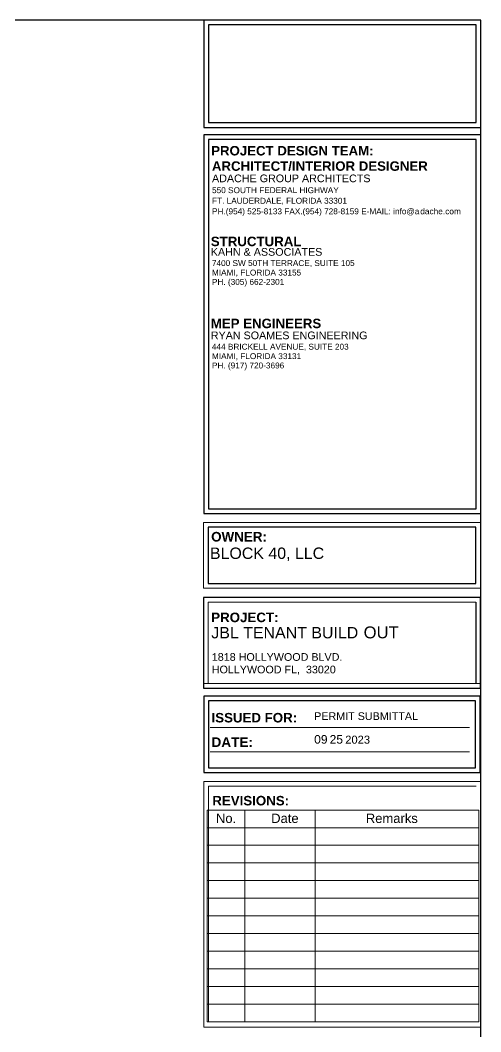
# Model space of a CAD drawing. Header units: inches. Extents: x -6061 to 13621, y -296 to 7483.
# Drawn here: x 1613.7 to 1774.3, y 7130 to 7482.9 of the extents above; entities that cross this region are included whole.
import ezdxf

# ---------------------------------------------------------------- set-up
doc = ezdxf.new("R2010")
doc.units = ezdxf.units.IN
doc.header["$MEASUREMENT"] = 0
doc.layers.get('0').update_dxf_attribs({"linetype": 'CONTINUOUS'})
doc.styles.add('Arial$001H0', font='arial.ttf')
doc.styles.add('Arial$101H0', font='arialbd.ttf')

msp = doc.modelspace()

# ---------------------------------------------------------------- linework, layer by layer
at = {"color": 7, "linetype": 'Continuous', "lineweight": 9, "true_color": 0x000007}
for p, q in [((1774.33243, 7482.85051), (1677.79017, 7482.85051)), ((1677.79017, 7482.85051), (1677.79017, 7445.43236)), ((1679.37423, 7447.14486), (1679.37423, 7481.26645)), ((1679.37423, 7481.26645), (1772.74836, 7481.26645)), ((1774.33243, 7442.87874), (1677.79017, 7442.87874)), ((1677.79017, 7442.87874), (1677.79017, 7310.84489)), ((1679.37423, 7312.42895), (1679.37423, 7441.25186)), ((1679.37423, 7441.25186), (1772.74836, 7441.25186)), ((1774.20399, 7307.63395), (1677.66173, 7307.63395)), ((1677.66173, 7307.63395), (1677.66173, 7284.77206)), ((1774.20399, 7284.77206), (1774.20399, 7307.63395)), ((1679.24579, 7306.00707), (1772.61992, 7306.00707)), ((1679.24579, 7286.35612), (1679.24579, 7306.00707)), ((1677.66173, 7284.77206), (1774.20399, 7284.77206)), ((1774.20399, 7281.56112), (1677.66173, 7281.56112)), ((1677.66173, 7281.56112), (1677.66173, 7249.92265)), ((1679.24579, 7251.46391), (1679.24579, 7279.93424)), ((1679.24579, 7279.93424), (1772.61992, 7279.93424)), ((1772.61992, 7251.46391), (1679.24579, 7251.46391)), ((1774.07555, 7247.05421), (1677.79017, 7247.05421)), ((1677.79017, 7247.05421), (1677.79017, 7220.51044)), ((1679.37423, 7222.13732), (1679.37423, 7245.47015)), ((1679.37423, 7245.47015), (1772.49149, 7245.47015)), ((1774.33243, 7217.2995), (1677.79017, 7217.2995)), ((1677.79017, 7217.2995), (1677.79017, 7131.67444)), ((1679.37423, 7133.55819), (1679.37423, 7215.71544)), ((1679.37423, 7215.71544), (1772.74836, 7215.71544)), ((1774.33243, 7131.67444), (1774.33243, 7217.2995)), ((1692.04674, 7207.367), (1678.9461, 7207.367)), ((1678.9461, 7207.367), (1678.9461, 7201.20199)), ((1716.62113, 7207.367), (1692.04674, 7207.367)), ((1692.04674, 7207.367), (1692.04674, 7201.20199)), ((1773.69024, 7207.367), (1716.62113, 7207.367)), ((1716.62113, 7207.367), (1716.62113, 7201.20199)), ((1773.69024, 7207.367), (1773.69024, 7201.20199)), ((1773.69024, 7201.20199), (1678.9461, 7201.20199)), ((1678.9461, 7201.20199), (1678.9461, 7133.55819)), ((1692.04674, 7201.20199), (1692.04674, 7133.55819)), ((1716.62113, 7201.20199), (1716.62113, 7133.55819)), ((1773.69024, 7201.20199), (1773.69024, 7133.55819)), ((1773.69024, 7195.0798), (1678.9461, 7195.0798)), ((1773.69024, 7188.9148), (1678.9461, 7188.9148)), ((1773.69024, 7182.74979), (1678.9461, 7182.74979)), ((1773.69024, 7176.6276), (1678.9461, 7176.6276)), ((1773.69024, 7170.46259), (1678.9461, 7170.46259)), ((1773.69024, 7164.29759), (1678.9461, 7164.29759)), ((1773.69024, 7158.1754), (1678.9461, 7158.1754)), ((1773.69024, 7152.01039), (1678.9461, 7152.01039)), ((1773.69024, 7145.84539), (1678.9461, 7145.84539)), ((1773.69024, 7139.7232), (1678.9461, 7139.7232)), ((1677.79017, 7131.67444), (1774.33243, 7131.67444)), ((1773.69024, 7133.55819), (1678.9461, 7133.55819)), ((1772.74836, 7133.55819), (1679.37423, 7133.55819))]:
    msp.add_line(p, q, dxfattribs=at)
at = {"color": 8, "linetype": 'Continuous', "lineweight": 9, "true_color": 0x7f7f7f}
for p, q in [((1677.79017, 7442.87874), (1774.33243, 7442.87874)), ((1677.79017, 7310.84489), (1677.79017, 7442.87874)), ((1677.66173, 7307.63395), (1774.20399, 7307.63395)), ((1677.66173, 7284.77206), (1677.66173, 7307.63395)), ((1774.20399, 7307.63395), (1774.20399, 7284.77206)), ((1774.20399, 7284.77206), (1677.66173, 7284.77206)), ((1677.66173, 7281.56112), (1774.20399, 7281.56112)), ((1677.66173, 7251.46391), (1677.66173, 7281.56112)), ((1774.20399, 7281.56112), (1774.20399, 7251.46391)), ((1774.20399, 7251.46391), (1677.66173, 7251.46391)), ((1677.79017, 7247.05421), (1774.07555, 7247.05421)), ((1677.79017, 7220.51044), (1677.79017, 7247.05421)), ((1679.93079, 7236.22264), (1770.35086, 7236.22264)), ((1679.93079, 7227.66014), (1770.35086, 7227.66014)), ((1677.79017, 7217.2995), (1774.33243, 7217.2995)), ((1677.79017, 7150.89727), (1677.79017, 7217.2995)), ((1774.33243, 7217.2995), (1774.33243, 7150.89727))]:
    msp.add_line(p, q, dxfattribs=at)
msp.add_line((1772.61992, 7279.93424), (1772.61992, 7251.46391))
for points in [[(942.03243, 6894.15051), (1774.33243, 6894.15051), (1774.33243, 7482.85051), (942.03243, 7482.85051)], [(1774.33243, 7482.85051), (1677.79017, 7482.85051), (1677.79017, 7445.43236), (1774.33243, 7445.43236)], [(1772.74836, 7481.26645), (1679.37423, 7481.26645), (1679.37423, 7447.14486), (1772.74836, 7447.14486)], [(1677.79017, 7310.84489), (1774.33243, 7310.84489), (1774.33243, 7442.87874), (1677.79017, 7442.87874)], [(1772.74836, 7441.25186), (1679.37423, 7441.25186), (1679.37423, 7312.42895), (1772.74836, 7312.42895)], [(1772.61992, 7306.00707), (1679.24579, 7306.00707), (1679.24579, 7286.35612), (1772.61992, 7286.35612)], [(1774.20399, 7281.56112), (1677.66173, 7281.56112), (1677.66173, 7249.92265), (1774.20399, 7249.92265)], [(1774.07555, 7247.05421), (1677.79017, 7247.05421), (1677.79017, 7220.51044), (1774.07555, 7220.51044)], [(1679.37423, 7222.13732), (1772.49149, 7222.13732), (1772.49149, 7245.47015), (1679.37423, 7245.47015)]]:
    msp.add_lwpolyline(points, close=True)

# ---------------------------------------------------------------- texts
at = {"color": 7, "true_color": 0x000007}
for s, height, style, p in [('PROJECT DESIGN TEAM:', 3.3019129, 'Arial$101H0', (1680.31582, 7435.68602)), ('ARCHITECT/INTERIOR DESIGNER', 3.2996142, 'Arial$101H0', (1680.5727, 7430.33446)), ('ADACHE GROUP ARCHITECTS', 2.6770038, 'Arial$001H0', (1680.61188, 7426.35288)), ('550 SOUTH FEDERAL HIGHWAY', 2.0557674, 'Arial$001H0', (1680.61545, 7422.54259)), ('FT. LAUDERDALE, FLORIDA 33301', 2.0548597, 'Arial$001H0', (1680.61545, 7418.86072)), ('PH.(954) 525-8133 FAX.(954) 728-8159 E-MAIL: info@a', 2.0545517, 'Arial$001H0', (1680.61545, 7415.17884)), ('dache.com', 2.074017, 'Arial$001H0', (1753.22541, 7415.17884)), ('STRUCTURAL', 3.312171, 'Arial$101H0', (1680.18735, 7404.04758)), ('KAHN & ASSOCIATES', 2.6798057, 'Arial$001H0', (1680.18735, 7400.70818)), ('7400 SW 50TH TERRACE, SUITE 105', 2.0548382, 'Arial$001H0', (1680.57269, 7397.11195)), ('MIAMI, FLORIDA 33155', 2.0563632, 'Arial$001H0', (1680.57269, 7393.81538)), ('PH. (305) 662-2301', 2.0560627, 'Arial$001H0', (1680.57269, 7390.56163)), ('MEP ENGINEERS', 3.3074106, 'Arial$101H0', (1680.18735, 7375.44882)), ('RYAN SOAMES ENGINEERING', 2.6772136, 'Arial$001H0', (1680.18735, 7371.59568)), ('444 BRICKELL AVENUE, SUITE 203', 2.0548075, 'Arial$001H0', (1680.57269, 7367.95663)), ('MIAMI, FLORIDA 33131', 2.0563632, 'Arial$001H0', (1680.57269, 7364.66007)), ('PH. (917) 720-3696', 2.0560627, 'Arial$001H0', (1680.57269, 7361.40632)), ('OWNER:', 3.3388, 'Arial$101H0', (1680.31582, 7301.0407)), ('BLOCK 40, LLC', 3.9763572, 'Arial$001H0', (1679.88763, 7294.96126)), ('PROJECT:', 3.325556, 'Arial$101H0', (1680.31582, 7272.91284)), ('OUT', 4.144201, 'Arial$001H0', (1733.48898, 7267.2616)), ('JBL TENANT BUILD', 3.977163, 'Arial$001H0', (1680.35859, 7267.2616)), ('1818 HOLLYWOOD BLVD.', 2.6789431, 'Arial$001H0', (1680.52983, 7259.42688)), ('HOLLYWOOD FL,  33020', 2.6775491, 'Arial$001H0', (1680.52983, 7255.06001)), ('ISSUED FOR:', 3.3147702, 'Arial$101H0', (1680.44426, 7237.93505)), ('PERMIT SUBMITTAL', 2.6809833, 'Arial$001H0', (1716.2355, 7238.79126)), ('DATE:', 3.377948, 'Arial$101H0', (1680.44426, 7229.37254)), ('09', 3.002879, 'Arial$001H0', (1716.2355, 7230.52843)), ('25', 3.002879, 'Arial$001H0', (1721.62983, 7230.52843)), ('2023', 2.785323, 'Arial$001H0', (1727.0671, 7230.52843)), ('REVISIONS:', 3.319053, 'Arial$101H0', (1680.7011, 7208.99376)), ('No.', 3.244476, 'Arial$001H0', (1681.98549, 7202.87156)), ('Date', 3.244476, 'Arial$001H0', (1701.24012, 7202.87156)), ('Remarks', 3.244476, 'Arial$001H0', (1734.24813, 7202.87156))]:
    msp.add_text(s, height=height, dxfattribs=dict(at, style=style)).set_placement(p)

doc.saveas('drawing.dxf')
